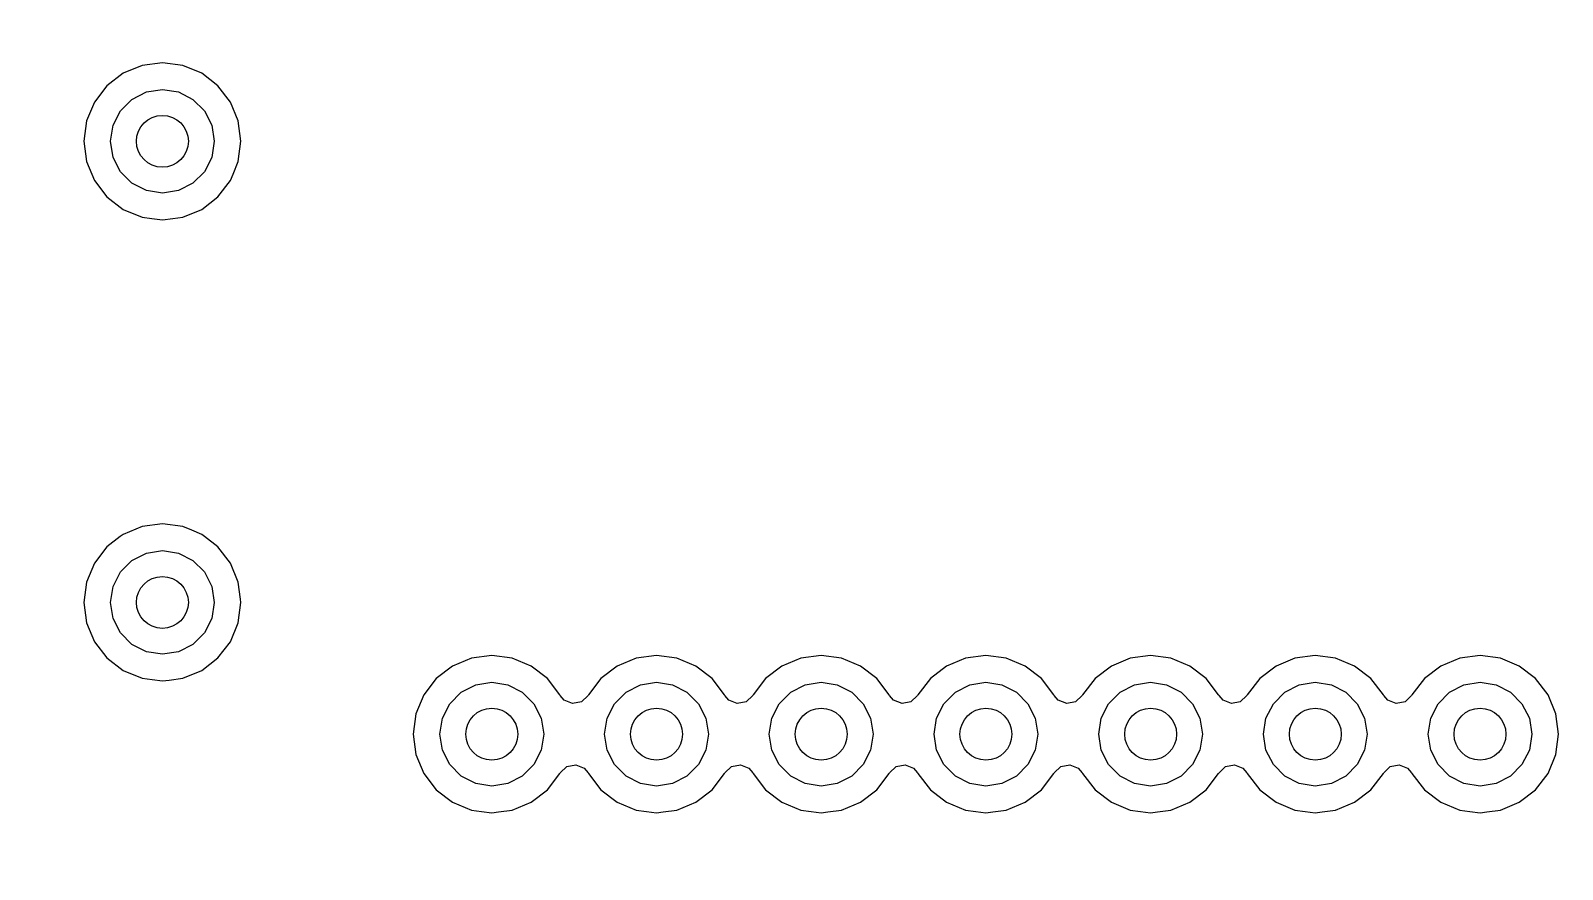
# Model space of a CAD drawing. Extents: x 116 to 183, y -128 to -37.6.
# Drawn here: x 148.59 to 160.4, y -55.91 to -49.44 of the extents above; entities that cross this region are included whole.
import ezdxf

# ---------------------------------------------------------------- set-up
doc = ezdxf.new("R2010")
doc.units = 0
doc.layers.add('BLACK', color=7, linetype='CONTINUOUS')

msp = doc.modelspace()

# ---------------------------------------------------------------- linework, layer by layer
at = {"layer": 'BLACK', "linetype": 'CONTINUOUS'}
for p, q in [((149.449237, -49.706956), (149.30316, -49.767463)), ((149.449239, -49.706955), (149.449237, -49.706956)), ((149.605999, -49.686318), (149.449239, -49.706955)), ((149.606001, -49.686318), (149.605999, -49.686318)), ((149.76276, -49.706955), (149.606001, -49.686318)), ((149.762762, -49.706956), (149.76276, -49.706955)), ((149.908841, -49.767464), (149.762762, -49.706956)), ((149.30316, -49.767463), (149.177718, -49.863718)), ((150.034282, -49.863718), (149.908841, -49.767464)), ((149.177718, -49.863718), (149.081463, -49.98916)), ((149.370886, -49.968393), (149.482393, -49.911577)), ((149.482393, -49.911577), (149.606, -49.892)), ((149.606, -49.892), (149.729607, -49.911577)), ((149.729607, -49.911577), (149.841114, -49.968393)), ((150.130536, -49.989159), (150.034282, -49.863718)), ((149.081463, -49.98916), (149.020956, -50.135237)), ((149.225577, -50.168393), (149.282393, -50.056886)), ((149.282393, -50.056886), (149.370886, -49.968393)), ((149.841114, -49.968393), (149.929607, -50.056886)), ((149.929607, -50.056886), (149.986423, -50.168393)), ((150.191044, -50.135238), (150.130536, -49.989159)), ((149.020955, -50.135239), (149.000318, -50.291998)), ((149.020956, -50.135237), (149.020955, -50.135239)), ((149.206, -50.292), (149.225577, -50.168393)), ((149.986423, -50.168393), (150.006, -50.292)), ((150.211682, -50.292), (150.191044, -50.135238)), ((149.000318, -50.291998), (149.000318, -50.292001)), ((149.000318, -50.292001), (149.020955, -50.44876)), ((149.225577, -50.415607), (149.206, -50.292)), ((150.006, -50.292), (149.986423, -50.415607)), ((150.191044, -50.448762), (150.211682, -50.292)), ((149.282393, -50.527114), (149.225577, -50.415607)), ((149.986423, -50.415607), (149.929607, -50.527114)), ((149.020955, -50.44876), (149.020956, -50.448762)), ((149.020956, -50.448762), (149.061232, -50.545998)), ((149.061232, -50.545998), (149.081464, -50.594841)), ((149.370886, -50.615607), (149.282393, -50.527114)), ((149.929607, -50.527114), (149.841114, -50.615607)), ((150.130536, -50.594841), (150.150767, -50.545998)), ((150.150767, -50.545998), (150.191044, -50.448762)), ((149.081464, -50.594841), (149.177718, -50.720282)), ((149.482393, -50.672423), (149.370886, -50.615607)), ((149.841114, -50.615607), (149.729607, -50.672423)), ((150.034282, -50.720282), (150.130536, -50.594841)), ((149.177718, -50.720282), (149.303159, -50.816536)), ((149.606, -50.692), (149.482393, -50.672423)), ((149.729607, -50.672423), (149.606, -50.692)), ((149.908841, -50.816536), (150.034282, -50.720282)), ((149.303159, -50.816536), (149.449238, -50.877044)), ((149.449238, -50.877044), (149.524353, -50.886933)), ((149.524353, -50.886933), (149.605999, -50.897682)), ((149.605999, -50.897682), (149.606, -50.897682)), ((149.606, -50.897682), (149.606001, -50.897682)), ((149.606001, -50.897682), (149.687647, -50.886933)), ((149.687647, -50.886933), (149.762762, -50.877044)), ((149.762762, -50.877044), (149.908841, -50.816536)), ((149.449237, -53.262956), (149.30316, -53.323463)), ((149.449239, -53.262955), (149.449237, -53.262956)), ((149.605999, -53.242318), (149.449239, -53.262955)), ((149.606001, -53.242318), (149.605999, -53.242318)), ((149.76276, -53.262955), (149.606001, -53.242318)), ((149.762762, -53.262956), (149.76276, -53.262955)), ((149.832525, -53.291853), (149.762762, -53.262956)), ((149.281608, -53.34), (149.177718, -53.419718)), ((149.281609, -53.34), (149.281608, -53.34)), ((149.30316, -53.323463), (149.281609, -53.34)), ((149.908841, -53.323464), (149.832525, -53.291853)), ((149.930391, -53.34), (149.908841, -53.323464)), ((150.034282, -53.419718), (149.930391, -53.34)), ((149.177718, -53.419718), (149.081463, -53.54516)), ((149.370886, -53.524393), (149.482393, -53.467577)), ((149.482393, -53.467577), (149.606, -53.448)), ((149.606, -53.448), (149.729607, -53.467577)), ((149.729607, -53.467577), (149.841114, -53.524393)), ((150.130536, -53.545159), (150.034282, -53.419718)), ((149.081463, -53.54516), (149.020956, -53.691237)), ((149.225577, -53.724393), (149.282393, -53.612886)), ((149.282393, -53.612886), (149.370886, -53.524393)), ((149.841114, -53.524393), (149.929607, -53.612886)), ((149.929607, -53.612886), (149.986423, -53.724393)), ((150.191044, -53.691238), (150.130536, -53.545159)), ((149.020955, -53.691239), (149.000318, -53.847998)), ((149.020956, -53.691237), (149.020955, -53.691239)), ((149.206, -53.848), (149.225577, -53.724393)), ((149.986423, -53.724393), (150.006, -53.848)), ((150.191044, -53.691239), (150.191044, -53.691238)), ((150.208204, -53.821585), (150.191044, -53.691239)), ((149.000318, -53.847998), (149.000318, -53.848001)), ((149.000318, -53.848001), (149.020955, -54.00476)), ((149.225577, -53.971607), (149.206, -53.848)), ((150.006, -53.848), (149.986423, -53.971607)), ((150.191044, -54.004762), (150.211682, -53.848)), ((150.211682, -53.848), (150.208204, -53.821585)), ((149.282393, -54.083114), (149.225577, -53.971607)), ((149.986423, -53.971607), (149.929607, -54.083114)), ((149.020955, -54.00476), (149.020956, -54.004762)), ((149.020956, -54.004762), (149.081464, -54.150841)), ((149.370886, -54.171607), (149.282393, -54.083114)), ((149.929607, -54.083114), (149.841114, -54.171607)), ((150.130536, -54.150841), (150.191044, -54.004762)), ((149.081464, -54.150841), (149.177718, -54.276282)), ((149.482393, -54.228423), (149.370886, -54.171607)), ((149.841114, -54.171607), (149.729607, -54.228423)), ((150.034282, -54.276282), (150.130536, -54.150841)), ((149.177718, -54.276282), (149.303159, -54.372536)), ((149.606, -54.248), (149.482393, -54.228423)), ((149.729607, -54.228423), (149.606, -54.248)), ((149.908841, -54.372536), (150.034282, -54.276282)), ((151.989237, -54.278956), (151.84316, -54.339463)), ((151.989239, -54.278955), (151.989237, -54.278956)), ((152.145999, -54.258318), (151.989239, -54.278955)), ((152.146001, -54.258318), (152.145999, -54.258318)), ((152.30276, -54.278955), (152.146001, -54.258318)), ((152.302762, -54.278956), (152.30276, -54.278955)), ((152.448841, -54.339464), (152.302762, -54.278956)), ((153.259237, -54.278956), (153.11316, -54.339463)), ((153.259239, -54.278955), (153.259237, -54.278956)), ((153.415999, -54.258318), (153.259239, -54.278955)), ((153.416001, -54.258318), (153.415999, -54.258318)), ((153.57276, -54.278955), (153.416001, -54.258318)), ((153.572762, -54.278956), (153.57276, -54.278955)), ((153.718841, -54.339464), (153.572762, -54.278956)), ((154.529237, -54.278956), (154.38316, -54.339463)), ((154.529239, -54.278955), (154.529237, -54.278956)), ((154.685999, -54.258318), (154.529239, -54.278955)), ((154.686001, -54.258318), (154.685999, -54.258318)), ((154.84276, -54.278955), (154.686001, -54.258318)), ((154.842762, -54.278956), (154.84276, -54.278955)), ((154.988841, -54.339464), (154.842762, -54.278956)), ((155.799237, -54.278956), (155.65316, -54.339463)), ((155.799239, -54.278955), (155.799237, -54.278956)), ((155.955999, -54.258318), (155.799239, -54.278955)), ((155.956001, -54.258318), (155.955999, -54.258318)), ((156.11276, -54.278955), (155.956001, -54.258318)), ((156.112762, -54.278956), (156.11276, -54.278955)), ((156.258841, -54.339464), (156.112762, -54.278956)), ((157.069237, -54.278956), (156.92316, -54.339463)), ((157.069239, -54.278955), (157.069237, -54.278956)), ((157.225999, -54.258318), (157.069239, -54.278955)), ((157.226001, -54.258318), (157.225999, -54.258318)), ((157.38276, -54.278955), (157.226001, -54.258318)), ((157.382762, -54.278956), (157.38276, -54.278955)), ((157.528841, -54.339464), (157.382762, -54.278956)), ((158.339237, -54.278956), (158.19316, -54.339463)), ((158.339239, -54.278955), (158.339237, -54.278956)), ((158.495999, -54.258318), (158.339239, -54.278955)), ((158.496001, -54.258318), (158.495999, -54.258318)), ((158.65276, -54.278955), (158.496001, -54.258318)), ((158.652762, -54.278956), (158.65276, -54.278955)), ((158.798841, -54.339464), (158.652762, -54.278956)), ((159.609237, -54.278956), (159.46316, -54.339463)), ((159.609239, -54.278955), (159.609237, -54.278956)), ((159.765999, -54.258318), (159.609239, -54.278955)), ((159.766001, -54.258318), (159.765999, -54.258318)), ((159.92276, -54.278955), (159.766001, -54.258318)), ((159.922762, -54.278956), (159.92276, -54.278955)), ((160.068841, -54.339464), (159.922762, -54.278956)), ((149.303159, -54.372536), (149.449238, -54.433044)), ((149.449238, -54.433044), (149.527619, -54.443363)), ((149.527619, -54.443363), (149.605999, -54.453682)), ((149.606001, -54.453682), (149.658254, -54.446802)), ((149.658254, -54.446802), (149.762762, -54.433044)), ((149.762762, -54.433044), (149.908841, -54.372536)), ((151.717718, -54.435718), (151.621463, -54.56116)), ((151.84316, -54.339463), (151.717718, -54.435718)), ((152.574282, -54.435718), (152.448841, -54.339464)), ((152.670536, -54.561159), (152.574282, -54.435718)), ((152.987718, -54.435718), (152.891458, -54.561166)), ((153.11316, -54.339463), (152.987718, -54.435718)), ((153.844282, -54.435718), (153.718841, -54.339464)), ((153.940536, -54.561159), (153.844282, -54.435718)), ((154.257718, -54.435718), (154.161458, -54.561166)), ((154.38316, -54.339463), (154.257718, -54.435718)), ((155.114282, -54.435718), (154.988841, -54.339464)), ((155.210536, -54.561159), (155.114282, -54.435718)), ((155.527718, -54.435718), (155.431458, -54.561166)), ((155.65316, -54.339463), (155.527718, -54.435718)), ((156.384282, -54.435718), (156.258841, -54.339464)), ((156.480536, -54.561159), (156.384282, -54.435718)), ((156.797718, -54.435718), (156.701458, -54.561166)), ((156.92316, -54.339463), (156.797718, -54.435718)), ((157.654282, -54.435718), (157.528841, -54.339464)), ((157.750536, -54.561159), (157.654282, -54.435718)), ((158.067718, -54.435718), (157.971458, -54.561166)), ((158.19316, -54.339463), (158.067718, -54.435718)), ((158.924282, -54.435718), (158.798841, -54.339464)), ((159.020536, -54.561159), (158.924282, -54.435718)), ((159.337718, -54.435718), (159.241458, -54.561166)), ((159.46316, -54.339463), (159.337718, -54.435718)), ((160.194282, -54.435718), (160.068841, -54.339464)), ((160.290536, -54.561159), (160.194282, -54.435718)), ((149.605999, -54.453682), (149.606, -54.453682)), ((149.606, -54.453682), (149.606001, -54.453682)), ((151.621463, -54.56116), (151.560956, -54.707237)), ((151.822393, -54.628886), (151.910886, -54.540393)), ((151.910886, -54.540393), (152.022393, -54.483577)), ((152.022393, -54.483577), (152.146, -54.464)), ((152.146, -54.464), (152.269607, -54.483577)), ((152.269607, -54.483577), (152.381114, -54.540393)), ((152.381114, -54.540393), (152.469607, -54.628886)), ((152.670541, -54.561166), (152.670536, -54.561159)), ((152.673613, -54.566487), (152.670541, -54.561166)), ((152.704349, -54.601959), (152.673613, -54.566487)), ((152.888387, -54.566487), (152.837821, -54.614703)), ((152.891458, -54.561166), (152.888387, -54.566487)), ((153.092393, -54.628886), (153.180886, -54.540393)), ((153.180886, -54.540393), (153.292393, -54.483577)), ((153.292393, -54.483577), (153.416, -54.464)), ((153.416, -54.464), (153.539607, -54.483577)), ((153.539607, -54.483577), (153.651114, -54.540393)), ((153.651114, -54.540393), (153.739607, -54.628886)), ((153.940541, -54.561166), (153.940536, -54.561159)), ((153.943613, -54.566487), (153.940541, -54.561166)), ((153.974349, -54.601959), (153.943613, -54.566487)), ((154.158387, -54.566487), (154.107821, -54.614703)), ((154.161458, -54.561166), (154.158387, -54.566487)), ((154.362393, -54.628886), (154.450886, -54.540393)), ((154.450886, -54.540393), (154.562393, -54.483577)), ((154.562393, -54.483577), (154.686, -54.464)), ((154.686, -54.464), (154.809607, -54.483577)), ((154.809607, -54.483577), (154.921114, -54.540393)), ((154.921114, -54.540393), (155.009607, -54.628886)), ((155.210541, -54.561166), (155.210536, -54.561159)), ((155.213613, -54.566487), (155.210541, -54.561166)), ((155.244349, -54.601959), (155.213613, -54.566487)), ((155.428387, -54.566487), (155.377821, -54.614703)), ((155.431458, -54.561166), (155.428387, -54.566487)), ((155.632393, -54.628886), (155.720886, -54.540393)), ((155.720886, -54.540393), (155.832393, -54.483577)), ((155.832393, -54.483577), (155.956, -54.464)), ((155.956, -54.464), (156.079607, -54.483577)), ((156.079607, -54.483577), (156.191114, -54.540393)), ((156.191114, -54.540393), (156.279607, -54.628886)), ((156.480541, -54.561166), (156.480536, -54.561159)), ((156.483613, -54.566487), (156.480541, -54.561166)), ((156.514349, -54.601959), (156.483613, -54.566487)), ((156.698387, -54.566487), (156.647821, -54.614703)), ((156.701458, -54.561166), (156.698387, -54.566487)), ((156.902393, -54.628886), (156.990886, -54.540393)), ((156.990886, -54.540393), (157.102393, -54.483577)), ((157.102393, -54.483577), (157.226, -54.464)), ((157.226, -54.464), (157.349607, -54.483577)), ((157.349607, -54.483577), (157.461114, -54.540393)), ((157.461114, -54.540393), (157.549607, -54.628886)), ((157.750541, -54.561166), (157.750536, -54.561159)), ((157.753613, -54.566487), (157.750541, -54.561166)), ((157.784349, -54.601959), (157.753613, -54.566487)), ((157.968387, -54.566487), (157.917821, -54.614703)), ((157.971458, -54.561166), (157.968387, -54.566487)), ((158.172393, -54.628886), (158.260886, -54.540393)), ((158.260886, -54.540393), (158.372393, -54.483577)), ((158.372393, -54.483577), (158.496, -54.464)), ((158.496, -54.464), (158.619607, -54.483577)), ((158.619607, -54.483577), (158.731114, -54.540393)), ((158.731114, -54.540393), (158.819607, -54.628886)), ((159.020541, -54.561166), (159.020536, -54.561159)), ((159.023613, -54.566487), (159.020541, -54.561166)), ((159.054349, -54.601959), (159.023613, -54.566487)), ((159.238387, -54.566487), (159.187821, -54.614703)), ((159.241458, -54.561166), (159.238387, -54.566487)), ((159.442393, -54.628886), (159.530886, -54.540393)), ((159.530886, -54.540393), (159.642393, -54.483577)), ((159.642393, -54.483577), (159.766, -54.464)), ((159.766, -54.464), (159.889607, -54.483577)), ((159.889607, -54.483577), (160.001114, -54.540393)), ((160.001114, -54.540393), (160.089607, -54.628886)), ((160.351044, -54.707238), (160.290536, -54.561159)), ((151.765577, -54.740393), (151.822393, -54.628886)), ((152.469607, -54.628886), (152.526423, -54.740393)), ((152.769214, -54.627927), (152.704349, -54.601959)), ((152.837821, -54.614703), (152.769214, -54.627927)), ((153.035577, -54.740393), (153.092393, -54.628886)), ((153.739607, -54.628886), (153.796423, -54.740393)), ((154.039214, -54.627927), (153.974349, -54.601959)), ((154.107821, -54.614703), (154.039214, -54.627927)), ((154.305577, -54.740393), (154.362393, -54.628886)), ((155.009607, -54.628886), (155.066423, -54.740393)), ((155.309214, -54.627927), (155.244349, -54.601959)), ((155.377821, -54.614703), (155.309214, -54.627927)), ((155.575577, -54.740393), (155.632393, -54.628886)), ((156.279607, -54.628886), (156.336423, -54.740393)), ((156.579214, -54.627927), (156.514349, -54.601959)), ((156.647821, -54.614703), (156.579214, -54.627927)), ((156.845577, -54.740393), (156.902393, -54.628886)), ((157.549607, -54.628886), (157.606423, -54.740393)), ((157.849214, -54.627927), (157.784349, -54.601959)), ((157.917821, -54.614703), (157.849214, -54.627927)), ((158.115577, -54.740393), (158.172393, -54.628886)), ((158.819607, -54.628886), (158.876423, -54.740393)), ((159.119214, -54.627927), (159.054349, -54.601959)), ((159.187821, -54.614703), (159.119214, -54.627927)), ((159.385577, -54.740393), (159.442393, -54.628886)), ((160.089607, -54.628886), (160.146423, -54.740393)), ((151.560955, -54.707239), (151.540318, -54.863998)), ((151.560956, -54.707237), (151.560955, -54.707239)), ((151.746, -54.864), (151.765577, -54.740393)), ((152.526423, -54.740393), (152.546, -54.864)), ((153.016, -54.864), (153.035577, -54.740393)), ((153.796423, -54.740393), (153.816, -54.864)), ((154.286, -54.864), (154.305577, -54.740393)), ((155.066423, -54.740393), (155.086, -54.864)), ((155.556, -54.864), (155.575577, -54.740393)), ((156.336423, -54.740393), (156.356, -54.864)), ((156.826, -54.864), (156.845577, -54.740393)), ((157.606423, -54.740393), (157.626, -54.864)), ((158.096, -54.864), (158.115577, -54.740393)), ((158.876423, -54.740393), (158.896, -54.864)), ((159.366, -54.864), (159.385577, -54.740393)), ((160.146423, -54.740393), (160.166, -54.864)), ((160.371682, -54.864), (160.351044, -54.707238)), ((151.540318, -54.863998), (151.540318, -54.864001)), ((151.540318, -54.864001), (151.560955, -55.02076)), ((151.765577, -54.987607), (151.746, -54.864)), ((152.546, -54.864), (152.526423, -54.987607)), ((153.035577, -54.987607), (153.016, -54.864)), ((153.816, -54.864), (153.796423, -54.987607)), ((154.305577, -54.987607), (154.286, -54.864)), ((155.086, -54.864), (155.066423, -54.987607)), ((155.575577, -54.987607), (155.556, -54.864)), ((156.356, -54.864), (156.336423, -54.987607)), ((156.845577, -54.987607), (156.826, -54.864)), ((157.626, -54.864), (157.606423, -54.987607)), ((158.115577, -54.987607), (158.096, -54.864)), ((158.896, -54.864), (158.876423, -54.987607)), ((159.385577, -54.987607), (159.366, -54.864)), ((160.166, -54.864), (160.146423, -54.987607)), ((160.351044, -55.020762), (160.371682, -54.864)), ((151.560955, -55.02076), (151.560956, -55.020762)), ((151.560956, -55.020762), (151.621464, -55.166841)), ((151.822393, -55.099114), (151.765577, -54.987607)), ((152.526423, -54.987607), (152.469607, -55.099114)), ((153.092393, -55.099114), (153.035577, -54.987607)), ((153.796423, -54.987607), (153.739607, -55.099114)), ((154.362393, -55.099114), (154.305577, -54.987607)), ((155.066423, -54.987607), (155.009607, -55.099114)), ((155.632393, -55.099114), (155.575577, -54.987607)), ((156.336423, -54.987607), (156.279607, -55.099114)), ((156.902393, -55.099114), (156.845577, -54.987607)), ((157.606423, -54.987607), (157.549607, -55.099114)), ((158.172393, -55.099114), (158.115577, -54.987607)), ((158.876423, -54.987607), (158.819607, -55.099114)), ((159.442393, -55.099114), (159.385577, -54.987607)), ((160.146423, -54.987607), (160.089607, -55.099114)), ((160.290536, -55.166841), (160.351044, -55.020762)), ((151.910886, -55.187607), (151.822393, -55.099114)), ((152.469607, -55.099114), (152.381114, -55.187607)), ((152.67361, -55.161515), (152.724175, -55.113298)), ((152.724175, -55.113298), (152.792782, -55.100072)), ((152.792782, -55.100072), (152.857648, -55.126037)), ((152.857648, -55.126037), (152.88839, -55.161515)), ((153.180886, -55.187607), (153.092393, -55.099114)), ((153.739607, -55.099114), (153.651114, -55.187607)), ((153.94361, -55.161515), (153.994175, -55.113298)), ((153.994175, -55.113298), (154.062782, -55.100072)), ((154.062782, -55.100072), (154.127648, -55.126037)), ((154.127648, -55.126037), (154.15839, -55.161515)), ((154.450886, -55.187607), (154.362393, -55.099114)), ((155.009607, -55.099114), (154.921114, -55.187607)), ((155.21361, -55.161515), (155.264175, -55.113298)), ((155.264175, -55.113298), (155.332782, -55.100072)), ((155.332782, -55.100072), (155.397648, -55.126037)), ((155.397648, -55.126037), (155.42839, -55.161515)), ((155.720886, -55.187607), (155.632393, -55.099114)), ((156.279607, -55.099114), (156.191114, -55.187607)), ((156.48361, -55.161515), (156.534175, -55.113298)), ((156.534175, -55.113298), (156.602782, -55.100072)), ((156.602782, -55.100072), (156.667648, -55.126037)), ((156.667648, -55.126037), (156.69839, -55.161515)), ((156.990886, -55.187607), (156.902393, -55.099114)), ((157.549607, -55.099114), (157.461114, -55.187607)), ((157.75361, -55.161515), (157.804175, -55.113298)), ((157.804175, -55.113298), (157.872782, -55.100072)), ((157.872782, -55.100072), (157.937648, -55.126037)), ((157.937648, -55.126037), (157.96839, -55.161515)), ((158.260886, -55.187607), (158.172393, -55.099114)), ((158.819607, -55.099114), (158.731114, -55.187607)), ((159.02361, -55.161515), (159.074175, -55.113298)), ((159.074175, -55.113298), (159.142782, -55.100072)), ((159.142782, -55.100072), (159.207648, -55.126037)), ((159.207648, -55.126037), (159.23839, -55.161515)), ((159.530886, -55.187607), (159.442393, -55.099114)), ((160.089607, -55.099114), (160.001114, -55.187607)), ((151.621464, -55.166841), (151.717718, -55.292282)), ((152.022393, -55.244423), (151.910886, -55.187607)), ((152.146, -55.264), (152.022393, -55.244423)), ((152.269607, -55.244423), (152.146, -55.264)), ((152.381114, -55.187607), (152.269607, -55.244423)), ((152.574282, -55.292282), (152.670536, -55.166841)), ((152.670536, -55.166841), (152.670541, -55.166828)), ((152.670541, -55.166828), (152.67361, -55.161515)), ((152.88839, -55.161515), (152.891461, -55.166834)), ((152.891461, -55.166834), (152.891464, -55.166841)), ((152.891464, -55.166841), (152.987718, -55.292282)), ((153.292393, -55.244423), (153.180886, -55.187607)), ((153.416, -55.264), (153.292393, -55.244423)), ((153.539607, -55.244423), (153.416, -55.264)), ((153.651114, -55.187607), (153.539607, -55.244423)), ((153.844282, -55.292282), (153.940536, -55.166841)), ((153.940536, -55.166841), (153.940541, -55.166828)), ((153.940541, -55.166828), (153.94361, -55.161515)), ((154.15839, -55.161515), (154.161461, -55.166834)), ((154.161461, -55.166834), (154.161464, -55.166841)), ((154.161464, -55.166841), (154.257718, -55.292282)), ((154.562393, -55.244423), (154.450886, -55.187607)), ((154.686, -55.264), (154.562393, -55.244423)), ((154.809607, -55.244423), (154.686, -55.264)), ((154.921114, -55.187607), (154.809607, -55.244423)), ((155.114282, -55.292282), (155.210536, -55.166841)), ((155.210536, -55.166841), (155.210541, -55.166828)), ((155.210541, -55.166828), (155.21361, -55.161515)), ((155.42839, -55.161515), (155.431461, -55.166834)), ((155.431461, -55.166834), (155.431464, -55.166841)), ((155.431464, -55.166841), (155.527718, -55.292282)), ((155.832393, -55.244423), (155.720886, -55.187607)), ((155.956, -55.264), (155.832393, -55.244423)), ((156.079607, -55.244423), (155.956, -55.264)), ((156.191114, -55.187607), (156.079607, -55.244423)), ((156.384282, -55.292282), (156.480536, -55.166841)), ((156.480536, -55.166841), (156.480541, -55.166828)), ((156.480541, -55.166828), (156.48361, -55.161515)), ((156.69839, -55.161515), (156.701461, -55.166834)), ((156.701461, -55.166834), (156.701464, -55.166841)), ((156.701464, -55.166841), (156.797718, -55.292282)), ((157.102393, -55.244423), (156.990886, -55.187607)), ((157.226, -55.264), (157.102393, -55.244423)), ((157.349607, -55.244423), (157.226, -55.264)), ((157.461114, -55.187607), (157.349607, -55.244423)), ((157.654282, -55.292282), (157.750536, -55.166841)), ((157.750536, -55.166841), (157.750541, -55.166828)), ((157.750541, -55.166828), (157.75361, -55.161515)), ((157.96839, -55.161515), (157.971461, -55.166834)), ((157.971461, -55.166834), (157.971464, -55.166841)), ((157.971464, -55.166841), (158.067718, -55.292282)), ((158.372393, -55.244423), (158.260886, -55.187607)), ((158.496, -55.264), (158.372393, -55.244423)), ((158.619607, -55.244423), (158.496, -55.264)), ((158.731114, -55.187607), (158.619607, -55.244423)), ((158.924282, -55.292282), (159.020536, -55.166841)), ((159.020536, -55.166841), (159.020541, -55.166828)), ((159.020541, -55.166828), (159.02361, -55.161515)), ((159.23839, -55.161515), (159.241461, -55.166834)), ((159.241461, -55.166834), (159.241464, -55.166841)), ((159.241464, -55.166841), (159.337718, -55.292282)), ((159.642393, -55.244423), (159.530886, -55.187607)), ((159.766, -55.264), (159.642393, -55.244423)), ((159.889607, -55.244423), (159.766, -55.264)), ((160.001114, -55.187607), (159.889607, -55.244423)), ((160.194282, -55.292282), (160.290536, -55.166841)), ((151.717718, -55.292282), (151.843159, -55.388536)), ((151.843159, -55.388536), (151.989238, -55.449044)), ((152.302762, -55.449044), (152.448841, -55.388536)), ((152.448841, -55.388536), (152.574282, -55.292282)), ((152.987718, -55.292282), (153.113159, -55.388536)), ((153.113159, -55.388536), (153.259238, -55.449044)), ((153.572762, -55.449044), (153.718841, -55.388536)), ((153.718841, -55.388536), (153.844282, -55.292282)), ((154.257718, -55.292282), (154.383159, -55.388536)), ((154.383159, -55.388536), (154.529238, -55.449044)), ((154.842762, -55.449044), (154.988841, -55.388536)), ((154.988841, -55.388536), (155.114282, -55.292282)), ((155.527718, -55.292282), (155.653159, -55.388536)), ((155.653159, -55.388536), (155.799238, -55.449044)), ((156.112762, -55.449044), (156.258841, -55.388536)), ((156.258841, -55.388536), (156.384282, -55.292282)), ((156.797718, -55.292282), (156.923159, -55.388536)), ((156.923159, -55.388536), (157.069238, -55.449044)), ((157.382762, -55.449044), (157.528841, -55.388536)), ((157.528841, -55.388536), (157.654282, -55.292282)), ((158.067718, -55.292282), (158.193159, -55.388536)), ((158.193159, -55.388536), (158.339238, -55.449044)), ((158.652762, -55.449044), (158.798841, -55.388536)), ((158.798841, -55.388536), (158.924282, -55.292282)), ((159.337718, -55.292282), (159.463159, -55.388536)), ((159.463159, -55.388536), (159.609238, -55.449044)), ((159.922762, -55.449044), (160.068841, -55.388536)), ((160.068841, -55.388536), (160.194282, -55.292282)), ((151.989238, -55.449044), (152.067619, -55.459363)), ((152.067619, -55.459363), (152.145999, -55.469682)), ((152.145999, -55.469682), (152.146, -55.469682)), ((152.146, -55.469682), (152.146001, -55.469682)), ((152.146001, -55.469682), (152.198254, -55.462802)), ((152.198254, -55.462802), (152.302762, -55.449044)), ((153.259238, -55.449044), (153.337619, -55.459363)), ((153.337619, -55.459363), (153.415999, -55.469682)), ((153.415999, -55.469682), (153.416, -55.469682)), ((153.416, -55.469682), (153.416001, -55.469682)), ((153.416001, -55.469682), (153.468254, -55.462802)), ((153.468254, -55.462802), (153.572762, -55.449044)), ((154.529238, -55.449044), (154.607619, -55.459363)), ((154.607619, -55.459363), (154.685999, -55.469682)), ((154.685999, -55.469682), (154.686, -55.469682)), ((154.686, -55.469682), (154.686001, -55.469682)), ((154.686001, -55.469682), (154.738254, -55.462802)), ((154.738254, -55.462802), (154.842762, -55.449044)), ((155.799238, -55.449044), (155.877619, -55.459363)), ((155.877619, -55.459363), (155.955999, -55.469682)), ((155.955999, -55.469682), (155.956, -55.469682)), ((155.956, -55.469682), (155.956001, -55.469682)), ((155.956001, -55.469682), (156.008254, -55.462802)), ((156.008254, -55.462802), (156.112762, -55.449044)), ((157.069238, -55.449044), (157.147619, -55.459363)), ((157.147619, -55.459363), (157.225999, -55.469682)), ((157.225999, -55.469682), (157.226, -55.469682)), ((157.226, -55.469682), (157.226001, -55.469682)), ((157.226001, -55.469682), (157.278254, -55.462802)), ((157.278254, -55.462802), (157.382762, -55.449044)), ((158.339238, -55.449044), (158.417619, -55.459363)), ((158.417619, -55.459363), (158.495999, -55.469682)), ((158.495999, -55.469682), (158.496, -55.469682)), ((158.496, -55.469682), (158.496001, -55.469682)), ((158.496001, -55.469682), (158.548254, -55.462802)), ((158.548254, -55.462802), (158.652762, -55.449044)), ((159.609238, -55.449044), (159.687619, -55.459363)), ((159.687619, -55.459363), (159.765999, -55.469682)), ((159.765999, -55.469682), (159.766, -55.469682)), ((159.766, -55.469682), (159.766001, -55.469682)), ((159.766001, -55.469682), (159.818254, -55.462802)), ((159.818254, -55.462802), (159.922762, -55.449044))]:
    msp.add_line(p, q, dxfattribs=at)
at = {"layer": 'BLACK'}
for centre in [(149.606, -50.292), (149.606, -53.848), (152.146, -54.864), (153.416, -54.864), (154.686, -54.864), (155.956, -54.864), (157.226, -54.864), (158.496, -54.864), (159.766, -54.864)]:
    msp.add_circle(centre, 0.2, dxfattribs=at)
msp.add_arc((149.450502, -71.074296), 33.5, 0, 180, dxfattribs=at)

doc.saveas('drawing.dxf')
